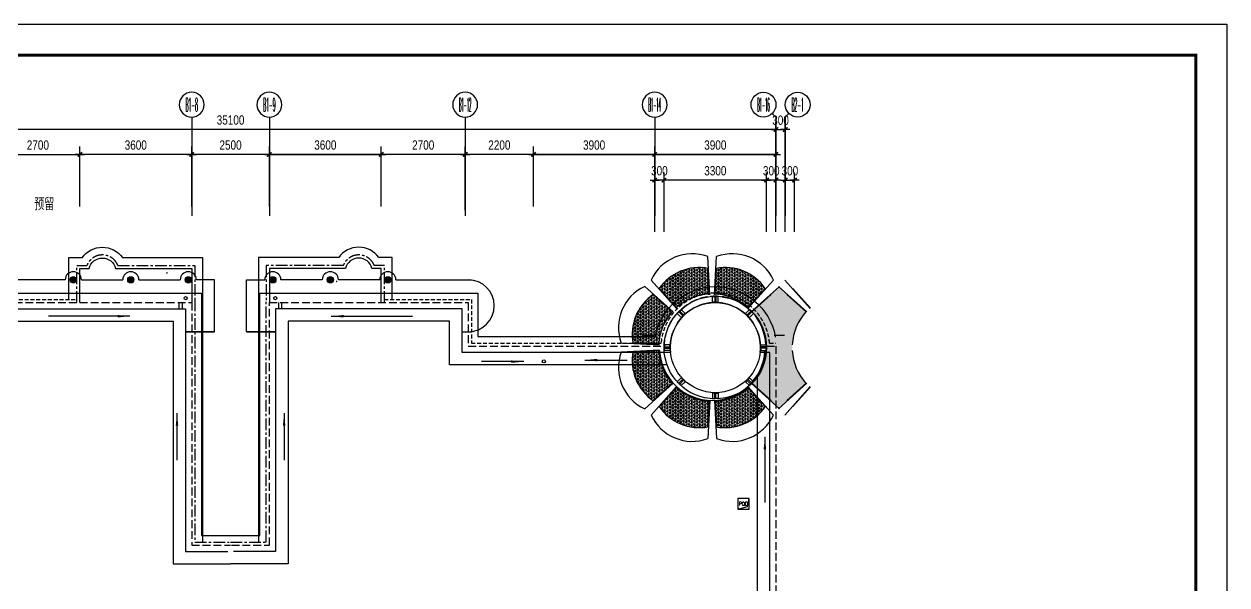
# Model space of a CAD drawing. Extents: x -40206 to 90585, y -55800 to -13493.
# Drawn here: x 51876 to 90585, y -31534 to -13493 of the extents above; entities that cross this region are included whole.
import ezdxf
from ezdxf.enums import TextEntityAlignment as Align

# ---------------------------------------------------------------- set-up
doc = ezdxf.new("R2010")
doc.units = 0
doc.header["$LTSCALE"] = 1000
doc.header["$MEASUREMENT"] = 0
for name, pattern in [('CENTER', [2, 1.25, -0.25, 0.25, -0.25]), ('DASH', [0.35, 0.25, -0.1]), ('HIDDEN2', [0.1875, 0.125, -0.0625])]:
    doc.linetypes.add(name, pattern=pattern)
doc.layers.get('0').update_dxf_attribs({"linetype": 'CONTINUOUS'})
doc.layers.get('DEFPOINTS').update_dxf_attribs({"linetype": 'CONTINUOUS'})
for name, color, linetype in [('AXIS_TEXT', 7, 'CONTINUOUS'), ('FRAME', 7, 'CONTINUOUS'), ('厨卫', 30, 'CONTINUOUS')]:
    doc.layers.add(name, color=color, linetype=linetype)
doc.styles.add('_HZTXT', font='txt.shx', dxfattribs={"width": 0.8, "bigfont": 'hztxt.shx'})
doc.styles.add('COMPLEX', font='COMPLEX')
doc.styles.add('DIM_FONT', font='wcad.shx', dxfattribs={"width": 0.8})
doc.styles.add('HZTXT', font='romans.shx', dxfattribs={"width": 0.8, "bigfont": 'hztxt.shx'})
doc.dimstyles.new('AXIS', dxfattribs={"dimtxt": 300, "dimasz": 1, "dimexe": 250, "dimexo": 300, "dimgap": 150, "dimtad": 1, "dimdec": 0, "dimzin": 0, "dimdsep": 46, "dimtxsty": 'DIM_FONT', "dimblk": '_DIMX', "dimblk1": 'ARCHTICK', "dimblk2": 'ARCHTICK', "dimsah": 1, "dimcen": 0.09, "dimdle": 150, "dimclrt": 7, "dimadec": 0, "dimazin": 0, "dimtfac": 1, "dimtdec": 0, "dimtix": 1, "dimtmove": 2, "dimatfit": 3, "dimldrblk": '_DIMX', "dimfxl": 0, "dimtolj": 1, "dimtzin": 0, "dimarcsym": 0})
pattern_1 = [(180, (156449.613, -29828.714), (-1e-14, 49.963004), [28.846154, -57.69231]), (60, (156449.613, -29828.714), (43.26923, -24.981502), [28.846154, -57.69231]), (120, (156420.767, -29828.714), (43.26923, 24.981502), [28.846154, -57.69231])]

# ---------------------------------------------------------------- blocks, each defined once
blk = doc.blocks.new('_ARROW')
blk.add_solid([(0, 0), (-1, 0.1), (-1, -0.1)])
blk = doc.blocks.new('_DIMX')
blk.add_line((-150, 0), (150, 0))
at = {"const_width": 50}
blk.add_lwpolyline([(-70, -70), (70, 70)], dxfattribs=at)
blk = doc.blocks.new('*D94')
at = {"color": 0, "linetype": 'ByBlock'}
for p, q in [((-5330, -19478), (-5330, -17436)), ((-3131, -17686), (-5329, -17686)), ((-3130, -19363), (-3130, -17436))]:
    blk.add_line(p, q, dxfattribs=at)
at = {"layer": 'DEFPOINTS', "color": 0, "linetype": 'ByBlock'}
for p in [(-5330, -17686), (-3130, -19663), (-5330, -19778)]:
    blk.add_point(p, dxfattribs=at)
at = {"color": 0, "linetype": 'ByBlock', "rotation": 180}
blk.add_blockref('_DIMX', (-5330, -17686), dxfattribs=at)
at = {"color": 0, "linetype": 'ByBlock'}
blk.add_blockref('_DIMX', (-3130, -17686), dxfattribs=at)
at = {"color": 7, "linetype": 'ByBlock', "insert": (-4230, -17386), "char_height": 300, "attachment_point": 5, "style": 'DIM_FONT'}
blk.add_mtext('\\A1;2200', dxfattribs=at)
blk = doc.blocks.new('_ARCHTICK')
at = {"color": 0, "linetype": 'ByBlock', "const_width": 0.15}
blk.add_lwpolyline([(-0.5, -0.5), (0.5, 0.5)], dxfattribs=at)
blk = doc.blocks.new('*D83')
at = {"color": 0, "linetype": 'ByBlock'}
for p, q in [((-30430, -19363), (-30430, -16636)), ((4670, -19363), (4670, -16636)), ((4669, -16886), (-30429, -16886))]:
    blk.add_line(p, q, dxfattribs=at)
at = {"layer": 'DEFPOINTS', "color": 0, "linetype": 'ByBlock'}
for p in [(-30430, -16886), (-30430, -19663), (4670, -19663)]:
    blk.add_point(p, dxfattribs=at)
at = {"color": 0, "linetype": 'ByBlock', "rotation": 180}
blk.add_blockref('_DIMX', (-30430, -16886), dxfattribs=at)
at = {"color": 0, "linetype": 'ByBlock'}
blk.add_blockref('_DIMX', (4670, -16886), dxfattribs=at)
at = {"color": 7, "linetype": 'ByBlock', "insert": (-12880, -16580), "char_height": 300, "attachment_point": 5, "style": 'DIM_FONT'}
blk.add_mtext('\\A1;35100', dxfattribs=at)
blk = doc.blocks.new('*D88')
at = {"color": 0, "linetype": 'ByBlock'}
for p, q in [((-17730, -19363), (-17730, -17436)), ((-14131, -17686), (-17729, -17686))]:
    blk.add_line(p, q, dxfattribs=at)
at = {"layer": 'DEFPOINTS', "color": 0, "linetype": 'ByBlock'}
for p in [(-17730, -17686), (-17730, -19663), (-14130, -19663)]:
    blk.add_point(p, dxfattribs=at)
at = {"color": 0, "linetype": 'ByBlock', "rotation": 180}
blk.add_blockref('_DIMX', (-17730, -17686), dxfattribs=at)
at = {"color": 0, "linetype": 'ByBlock'}
blk.add_blockref('_DIMX', (-14130, -17686), dxfattribs=at)
at = {"color": 7, "linetype": 'ByBlock', "insert": (-15930, -17386), "char_height": 300, "attachment_point": 5, "style": 'DIM_FONT'}
blk.add_mtext('\\A1;3600', dxfattribs=at)
blk = doc.blocks.new('*D89')
at = {"color": 0, "linetype": 'ByBlock'}
for p, q in [((-20430, -19478), (-20430, -17436)), ((-20429, -17686), (-17731, -17686)), ((-17730, -19350), (-17730, -17436))]:
    blk.add_line(p, q, dxfattribs=at)
at = {"layer": 'DEFPOINTS', "color": 0, "linetype": 'ByBlock'}
for p in [(-17730, -17686), (-17730, -19650), (-20430, -19778)]:
    blk.add_point(p, dxfattribs=at)
at = {"color": 0, "linetype": 'ByBlock', "rotation": 180}
blk.add_blockref('_DIMX', (-20430, -17686), dxfattribs=at)
at = {"color": 0, "linetype": 'ByBlock'}
blk.add_blockref('_DIMX', (-17730, -17686), dxfattribs=at)
at = {"color": 7, "linetype": 'ByBlock', "insert": (-19080, -17386), "char_height": 300, "attachment_point": 5, "style": 'DIM_FONT'}
blk.add_mtext('\\A1;2700', dxfattribs=at)
blk = doc.blocks.new('*D93')
at = {"color": 0, "linetype": 'ByBlock'}
for p, q in [((-11630, -19363), (-11630, -17436)), ((-8031, -17686), (-11629, -17686))]:
    blk.add_line(p, q, dxfattribs=at)
at = {"layer": 'DEFPOINTS', "color": 0, "linetype": 'ByBlock'}
for p in [(-11630, -17686), (-11630, -19663), (-8030, -19663)]:
    blk.add_point(p, dxfattribs=at)
at = {"color": 0, "linetype": 'ByBlock', "rotation": 180}
blk.add_blockref('_DIMX', (-11630, -17686), dxfattribs=at)
at = {"color": 0, "linetype": 'ByBlock'}
blk.add_blockref('_DIMX', (-8030, -17686), dxfattribs=at)
at = {"color": 7, "linetype": 'ByBlock', "insert": (-9830, -17386), "char_height": 300, "attachment_point": 5, "style": 'DIM_FONT'}
blk.add_mtext('\\A1;3600', dxfattribs=at)
blk = doc.blocks.new('*D92')
at = {"color": 0, "linetype": 'ByBlock'}
for p, q in [((-11629, -17686), (-8031, -17686)), ((-8030, -19363), (-8030, -17436))]:
    blk.add_line(p, q, dxfattribs=at)
at = {"layer": 'DEFPOINTS', "color": 0, "linetype": 'ByBlock'}
for p in [(-8030, -17686), (-11630, -19663), (-8030, -19663)]:
    blk.add_point(p, dxfattribs=at)
at = {"color": 0, "linetype": 'ByBlock', "rotation": 180}
blk.add_blockref('_DIMX', (-11630, -17686), dxfattribs=at)
at = {"color": 0, "linetype": 'ByBlock'}
blk.add_blockref('_DIMX', (-8030, -17686), dxfattribs=at)
at = {"color": 7, "linetype": 'ByBlock', "insert": (-9830, -17386), "char_height": 300, "attachment_point": 5, "style": 'DIM_FONT'}
blk.add_mtext('\\A1;3600', dxfattribs=at)
blk = doc.blocks.new('*D87')
at = {"color": 0, "linetype": 'ByBlock'}
for p, q in [((-14130, -19363), (-14130, -17436)), ((-11631, -17686), (-14129, -17686))]:
    blk.add_line(p, q, dxfattribs=at)
at = {"layer": 'DEFPOINTS', "color": 0, "linetype": 'ByBlock'}
for p in [(-14130, -17686), (-14130, -19663), (-11630, -19663)]:
    blk.add_point(p, dxfattribs=at)
at = {"color": 0, "linetype": 'ByBlock', "rotation": 180}
blk.add_blockref('_DIMX', (-14130, -17686), dxfattribs=at)
at = {"color": 0, "linetype": 'ByBlock'}
blk.add_blockref('_DIMX', (-11630, -17686), dxfattribs=at)
at = {"color": 7, "linetype": 'ByBlock', "insert": (-12880, -17386), "char_height": 300, "attachment_point": 5, "style": 'DIM_FONT'}
blk.add_mtext('\\A1;2500', dxfattribs=at)
blk = doc.blocks.new('_AXISO')
blk.add_circle((0, 0), 0.5)
at = {"layer": 'AXIS_TEXT', "style": 'COMPLEX', "width": 1.041667}
blk.add_attdef('A', text='', height=0.56, dxfattribs=at).set_placement((-0.25, -0.28), (0.25, -0.28), align=Align.FIT)
blk = doc.blocks.new('*D91')
at = {"color": 0, "linetype": 'ByBlock'}
for p, q in [((-8030, -19350), (-8030, -17436)), ((-5331, -17686), (-8029, -17686)), ((-5330, -19478), (-5330, -17436))]:
    blk.add_line(p, q, dxfattribs=at)
at = {"layer": 'DEFPOINTS', "color": 0, "linetype": 'ByBlock'}
for p in [(-8030, -17686), (-8030, -19650), (-5330, -19778)]:
    blk.add_point(p, dxfattribs=at)
at = {"color": 0, "linetype": 'ByBlock', "rotation": 180}
blk.add_blockref('_DIMX', (-8030, -17686), dxfattribs=at)
at = {"color": 0, "linetype": 'ByBlock'}
blk.add_blockref('_DIMX', (-5330, -17686), dxfattribs=at)
at = {"color": 7, "linetype": 'ByBlock', "insert": (-6680, -17386), "char_height": 300, "attachment_point": 5, "style": 'DIM_FONT'}
blk.add_mtext('\\A1;2700', dxfattribs=at)
blk = doc.blocks.new('A')
at = {"layer": '厨卫'}
blk.add_lwpolyline([(-370, 0), (-59, 85), (0, 350)], dxfattribs=at)
blk.add_lwpolyline([(-370, 0), (0, 0), (0, 350), (-370, 350)], close=True, dxfattribs=at)
at = {"layer": '厨卫', "style": 'HZTXT', "width": 0.8}
blk.add_text('PQD', height=120, dxfattribs=at).set_placement((-333, 118))
blk = doc.blocks.new('*D121')
at = {"color": 0, "linetype": 'ByBlock'}
for p, q in [((1070, -20175), (1070, -18263)), ((4369, -18513), (1071, -18513))]:
    blk.add_line(p, q, dxfattribs=at)
at = {"layer": 'DEFPOINTS', "color": 0, "linetype": 'ByBlock'}
for p in [(1070, -18513), (1070, -20475), (4370, -20474)]:
    blk.add_point(p, dxfattribs=at)
at = {"color": 0, "linetype": 'ByBlock', "rotation": 180}
blk.add_blockref('_DIMX', (1070, -18513), dxfattribs=at)
at = {"color": 0, "linetype": 'ByBlock'}
blk.add_blockref('_DIMX', (4370, -18513), dxfattribs=at)
at = {"color": 7, "linetype": 'ByBlock', "insert": (2720, -18213), "char_height": 300, "attachment_point": 5, "style": 'DIM_FONT'}
blk.add_mtext('\\A1;3300', dxfattribs=at)
blk = doc.blocks.new('*D96')
at = {"color": 0, "linetype": 'ByBlock'}
for p, q in [((770, -19363), (770, -17436)), ((4669, -17686), (771, -17686)), ((4670, -19363), (4670, -17436))]:
    blk.add_line(p, q, dxfattribs=at)
at = {"layer": 'DEFPOINTS', "color": 0, "linetype": 'ByBlock'}
for p in [(770, -17686), (770, -19663), (4670, -19663)]:
    blk.add_point(p, dxfattribs=at)
at = {"color": 0, "linetype": 'ByBlock'}
for p, rotation in [((770, -17686), 180.0000000000052), ((4670, -17686), 5.115907697472721e-12)]:
    blk.add_blockref('_DIMX', p, dxfattribs=dict(at, rotation=rotation))
at = {"color": 7, "linetype": 'ByBlock', "insert": (2720, -17386), "char_height": 300, "attachment_point": 5, "style": 'DIM_FONT'}
blk.add_mtext('\\A1;3900', dxfattribs=at)
blk = doc.blocks.new('*D95')
at = {"color": 0, "linetype": 'ByBlock'}
for p, q in [((771, -17686), (4669, -17686)), ((4670, -19363), (4670, -17436))]:
    blk.add_line(p, q, dxfattribs=at)
at = {"layer": 'DEFPOINTS', "color": 0, "linetype": 'ByBlock'}
for p in [(4670, -17686), (770, -19663), (4670, -19663)]:
    blk.add_point(p, dxfattribs=at)
at = {"color": 0, "linetype": 'ByBlock', "rotation": 180}
blk.add_blockref('_DIMX', (770, -17686), dxfattribs=at)
at = {"color": 0, "linetype": 'ByBlock'}
blk.add_blockref('_DIMX', (4670, -17686), dxfattribs=at)
at = {"color": 7, "linetype": 'ByBlock', "insert": (2720, -17386), "char_height": 300, "attachment_point": 5, "style": 'DIM_FONT'}
blk.add_mtext('\\A1;3900', dxfattribs=at)
blk = doc.blocks.new('*D86')
at = {"color": 0, "linetype": 'ByBlock'}
for p, q in [((-3130, -19363), (-3130, -17436)), ((769, -17686), (-3129, -17686))]:
    blk.add_line(p, q, dxfattribs=at)
at = {"layer": 'DEFPOINTS', "color": 0, "linetype": 'ByBlock'}
for p in [(-3130, -17686), (-3130, -19663), (770, -19663)]:
    blk.add_point(p, dxfattribs=at)
at = {"color": 0, "linetype": 'ByBlock', "rotation": 180}
blk.add_blockref('_DIMX', (-3130, -17686), dxfattribs=at)
at = {"color": 0, "linetype": 'ByBlock'}
blk.add_blockref('_DIMX', (770, -17686), dxfattribs=at)
at = {"color": 7, "linetype": 'ByBlock', "insert": (-1180, -17386), "char_height": 300, "attachment_point": 5, "style": 'DIM_FONT'}
blk.add_mtext('\\A1;3900', dxfattribs=at)
blk = doc.blocks.new('*D85')
at = {"color": 0, "linetype": 'ByBlock'}
for p, q in [((-3129, -17686), (769, -17686)), ((770, -19363), (770, -17436))]:
    blk.add_line(p, q, dxfattribs=at)
at = {"layer": 'DEFPOINTS', "color": 0, "linetype": 'ByBlock'}
for p in [(770, -17686), (-3130, -19663), (770, -19663)]:
    blk.add_point(p, dxfattribs=at)
at = {"color": 0, "linetype": 'ByBlock', "rotation": 180}
blk.add_blockref('_DIMX', (-3130, -17686), dxfattribs=at)
at = {"color": 0, "linetype": 'ByBlock'}
blk.add_blockref('_DIMX', (770, -17686), dxfattribs=at)
at = {"color": 7, "linetype": 'ByBlock', "insert": (-1180, -17386), "char_height": 300, "attachment_point": 5, "style": 'DIM_FONT'}
blk.add_mtext('\\A1;3900', dxfattribs=at)
blk = doc.blocks.new('*D120')
at = {"color": 0, "linetype": 'ByBlock'}
for p, q in [((769, -18513), (768, -18513)), ((770, -20175), (770, -18263)), ((1070, -18513), (770, -18513)), ((1071, -18513), (1072, -18513))]:
    blk.add_line(p, q, dxfattribs=at)
at = {"layer": 'DEFPOINTS', "color": 0, "linetype": 'ByBlock'}
for p in [(770, -18513), (770, -20475), (1070, -20475)]:
    blk.add_point(p, dxfattribs=at)
at = {"color": 0, "linetype": 'ByBlock'}
blk.add_blockref('_DIMX', (770, -18513), dxfattribs=at)
at = {"color": 0, "linetype": 'ByBlock', "rotation": 180}
blk.add_blockref('_DIMX', (1070, -18513), dxfattribs=at)
at = {"color": 7, "linetype": 'ByBlock', "insert": (920, -18213), "char_height": 300, "attachment_point": 5, "style": 'DIM_FONT'}
blk.add_mtext('\\A1;300', dxfattribs=at)
blk = doc.blocks.new('*D97')
at = {"color": 0, "linetype": 'ByBlock'}
for p, q in [((4670, -18424), (4670, -16636)), ((4970, -18424), (4970, -16636)), ((4669, -16886), (4668, -16886)), ((4670, -16886), (4970, -16886)), ((4971, -16886), (4972, -16886))]:
    blk.add_line(p, q, dxfattribs=at)
at = {"layer": 'DEFPOINTS', "color": 0, "linetype": 'ByBlock'}
for p in [(4970, -16886), (4670, -18724), (4970, -18724)]:
    blk.add_point(p, dxfattribs=at)
at = {"color": 0, "linetype": 'ByBlock'}
blk.add_blockref('_DIMX', (4670, -16886), dxfattribs=at)
at = {"color": 0, "linetype": 'ByBlock', "rotation": 180}
blk.add_blockref('_DIMX', (4970, -16886), dxfattribs=at)
at = {"color": 7, "linetype": 'ByBlock', "insert": (4820, -16586), "char_height": 300, "attachment_point": 5, "style": 'DIM_FONT'}
blk.add_mtext('\\A1;300', dxfattribs=at)
blk = doc.blocks.new('*D123')
at = {"color": 0, "linetype": 'ByBlock'}
for p, q in [((4969, -18513), (4968, -18513)), ((4970, -20175), (4970, -18263)), ((4970, -18513), (5270, -18513)), ((5270, -20174), (5270, -18263)), ((5271, -18513), (5272, -18513))]:
    blk.add_line(p, q, dxfattribs=at)
at = {"layer": 'DEFPOINTS', "color": 0, "linetype": 'ByBlock'}
for p in [(5270, -18513), (4970, -20475), (5270, -20474)]:
    blk.add_point(p, dxfattribs=at)
at = {"color": 0, "linetype": 'ByBlock'}
blk.add_blockref('_DIMX', (4970, -18513), dxfattribs=at)
at = {"color": 0, "linetype": 'ByBlock', "rotation": 180}
blk.add_blockref('_DIMX', (5270, -18513), dxfattribs=at)
at = {"color": 7, "linetype": 'ByBlock', "insert": (5120, -18213), "char_height": 300, "attachment_point": 5, "style": 'DIM_FONT'}
blk.add_mtext('\\A1;300', dxfattribs=at)
blk = doc.blocks.new('*D122')
at = {"color": 0, "linetype": 'ByBlock'}
for p, q in [((4369, -18513), (4368, -18513)), ((4370, -20174), (4370, -18263)), ((4670, -18513), (4370, -18513)), ((4670, -20175), (4670, -18263)), ((4671, -18513), (4672, -18513))]:
    blk.add_line(p, q, dxfattribs=at)
at = {"layer": 'DEFPOINTS', "color": 0, "linetype": 'ByBlock'}
for p in [(4370, -18513), (4370, -20474), (4670, -20475)]:
    blk.add_point(p, dxfattribs=at)
at = {"color": 0, "linetype": 'ByBlock'}
blk.add_blockref('_DIMX', (4370, -18513), dxfattribs=at)
at = {"color": 0, "linetype": 'ByBlock', "rotation": 180}
blk.add_blockref('_DIMX', (4670, -18513), dxfattribs=at)
at = {"color": 7, "linetype": 'ByBlock', "insert": (4520, -18213), "char_height": 300, "attachment_point": 5, "style": 'DIM_FONT'}
blk.add_mtext('\\A1;300', dxfattribs=at)
blk = doc.blocks.new('_AXISO2')
blk.add_line((0.354, 0.146), (0.5, 0))
blk.add_circle((0, 0.5), 0.5)
at = {"layer": 'AXIS_TEXT', "style": 'COMPLEX', "width": 1.041667}
blk.add_attdef('A', text='', height=0.56, dxfattribs=at).set_placement((-0.25, 0.22), (0.25, 0.22), align=Align.FIT)
blk = doc.blocks.new('_AXISO1')
blk.add_line((0.354, -0.146), (0.5, 0))
blk.add_circle((0, -0.5), 0.5)
at = {"layer": 'AXIS_TEXT', "style": 'COMPLEX', "width": 1.041667}
blk.add_attdef('A', text='', height=0.56, dxfattribs=at).set_placement((-0.25, -0.78), (0.25, -0.78), align=Align.FIT)

msp = doc.modelspace()

# ---------------------------------------------------------------- hatches: boundary and pattern name
h = msp.add_hatch(color=256)
edge = h.paths.add_edge_path()
edge.add_arc((53460.8, -21719.3), 100, 0, 360)
h = msp.add_hatch(color=256)
edge = h.paths.add_edge_path()
edge.add_arc((55310.8, -21719.3), 100, 0, 360)
h = msp.add_hatch(color=256)
edge = h.paths.add_edge_path()
edge.add_arc((57160.8, -21719.3), 100, 0, 360)
h = msp.add_hatch(color=256)
edge = h.paths.add_edge_path()
edge.add_arc((59880.8, -21719.3), 100, 0, 360)
h = msp.add_hatch(color=256)
edge = h.paths.add_edge_path()
edge.add_arc((61730.8, -21719.3), 100, 0, 360)
h = msp.add_hatch(color=256)
edge = h.paths.add_edge_path()
edge.add_arc((63580.8, -21719.3), 100, 0, 360)
h = msp.add_hatch()
h.set_pattern_fill('HEX', color=256, scale=230.769231, angle=360, style=0)
h.set_pattern_definition(pattern_1)
h.paths.add_polyline_path([(73883.3, -21348.1), (73922.7, -22100.9), (73926.7, -22176.1, 0.1707077), (72868.6, -22614.4), (72818.1, -22558.4), (72313.7, -21998.2, -0.2930789)])
h.paths.add_polyline_path([(72297.2, -23805.6), (72221.9, -23801.7), (71469.1, -23762.2, -0.2930789), (72119.2, -22192.6), (72679.5, -22697.1), (72735.5, -22747.5, 0.1707077)])
h = msp.add_hatch()
h.set_pattern_fill('HEX', color=256, scale=230.769231, angle=360, style=0)
h.set_pattern_definition(pattern_1)
h.paths.add_polyline_path([(74114.9, -22176.1), (74118.8, -22100.9), (74103.8, -22100.1), (74143, -21350.9, -0.2980919), (75725.4, -22000.8), (75222.7, -22559.2), (75170.1, -22611.8, 0.1701274)])
h = msp.add_hatch()
h.set_pattern_fill('HEX', color=256, scale=230.769231, angle=360, style=0)
h.set_pattern_definition([(0, (71014.367, -116066.67), (1e-14, 49.963004), [28.846154, -57.692308]), (120, (71014.367, -116066.67), (-43.26923, -24.981502), [28.846154, -57.692308]), (60, (71043.213, -116066.67), (-43.26923, 24.981502), [28.846154, -57.692308])])
h.paths.add_polyline_path([(76834.6, -22546.4), (76170.8, -21948.6), (75506.9, -22546.4, -0.1347523), (75989.5, -23494.7), (76330.8, -23494.7), (76352, -23494.7, -0.1347523)])
h.paths.add_polyline_path([(75989.5, -23494.7, 0.1328437), (75517, -22557.6), (75309.5, -22744.4, -0.1706132), (75748.9, -23804.7), (76020.8, -23804.7), (76020.8, -25715.7), (76170.8, -25850.8), (76320.8, -25715.7), (76320.8, -23804.7), (76592.6, -23804.7, -0.1706132), (77032, -22744.4), (76824.5, -22557.6, 0.1328437), (76352, -23494.7), (76010.8, -23494.7)])
h.paths.add_polyline_path([(75830.8, -23994.7), (75748.9, -23994.7, -0.1706132), (75309.5, -25055), (75830.8, -25524.4)])
h.paths.add_polyline_path([(76020.8, -23804.7), (75748.9, -23804.7, -0.01373), (75751.5, -23899.7, -0.01373), (75748.9, -23994.7), (75830.8, -23994.7), (75830.8, -25544.7), (76020.8, -25715.7)], flags=16)
h.paths.add_polyline_path([(76510.8, -23994.7), (76592.6, -23994.7, -0.01373), (76590, -23899.7, -0.01373), (76592.6, -23804.7), (76320.8, -23804.7), (76320.8, -25715.7), (76510.8, -25544.7)], flags=17)
h.paths.add_polyline_path([(76510.8, -25524.4), (77032, -25055, -0.1706132), (76592.6, -23994.7), (76510.8, -23994.7)])
h = msp.add_hatch()
h.set_pattern_fill('HEX', color=256, scale=230.769231, angle=360, style=0)
h.set_pattern_definition(pattern_1)
h.paths.add_polyline_path([(72735.5, -25051.9), (72679.5, -25102.3), (72119.2, -25606.8, -0.2930789), (71469.1, -24037.2), (72221.9, -23997.8), (72297.2, -23993.8, 0.1707077)])
h.paths.add_polyline_path([(73926.7, -25623.3), (73922.7, -25698.5), (73883.3, -26451.4, -0.2930789), (72313.7, -25801.2), (72818.1, -25241), (72868.6, -25185, 0.1707077)])
h = msp.add_hatch()
h.set_pattern_fill('HEX', color=256, scale=230.769231, angle=360, style=0)
h.set_pattern_definition([(180, (156449.613, -17970.7), (-1e-14, -49.963004), [28.846154, -57.69231]), (300, (156449.613, -17970.7), (43.26923, 24.981502), [28.846154, -57.69231]), (240, (156420.767, -17970.7), (43.26923, -24.981502), [28.846154, -57.69231])])
h.paths.add_polyline_path([(74114.9, -25623.3), (74118.8, -25698.5), (74103.8, -25699.3), (74143, -26448.6, 0.2980919), (75725.4, -25798.6), (75222.7, -25240.2), (75170.1, -25187.6, -0.1701274)])

# ---------------------------------------------------------------- linework, layer by layer
for p, q in [((57270.8, -16485.7), (57270.8, -19663.3)), ((59770.8, -16485.7), (59770.8, -19663.3)), ((66070.8, -16485.7), (66070.8, -19663.3)), ((72170.8, -16485.7), (72170.8, -19663.3)), ((76070.8, -16485.7), (76070.8, -19663.3)), ((76370.8, -16485.7), (76370.8, -19663.3)), ((73943.1, -22201.5), (73878.8, -20974.5)), ((74098.4, -22201.5), (74162.7, -20974.5)), ((73928, -22202.2), (73883.5, -21351.6)), ((74113.5, -22202.2), (74158.1, -21351.6)), ((72765, -22753.8), (71851.9, -21931.7)), ((72874.9, -22644), (72052.7, -21730.9)), ((72886, -22633.8), (72316.1, -22000.8)), ((75155.5, -22633.8), (75725.4, -22000.8)), ((75166.7, -22644), (75988.8, -21730.9)), ((75276.5, -22753.8), (76189.6, -21931.7)), ((77065, -22753.8), (76151.9, -21931.7)), ((77174.9, -22644), (76352.7, -21730.9)), ((77186, -22633.8), (76616.1, -22000.8)), ((72754.9, -22765), (72121.9, -22195)), ((75286.6, -22765), (75919.6, -22195)), ((77054.9, -22765), (76421.9, -22195)), ((56870.8, -22654.3), (56870.8, -22454.3)), ((56970.8, -22654.3), (56970.8, -22454.3)), ((60070.8, -22654.3), (60070.8, -22454.3)), ((60170.8, -22654.3), (60170.8, -22454.3)), ((71810.8, -23494.7), (72152, -23494.7)), ((76010.8, -23494.7), (76352, -23494.7)), ((72322.5, -23822), (71095.5, -23757.7)), ((72322.5, -23977.4), (71095.5, -24041.7)), ((72323.3, -23807), (71472.7, -23762.4)), ((72323.3, -23992.4), (71472.7, -24037)), ((72765, -25045.6), (71851.9, -25867.7)), ((72874.9, -25155.5), (72052.7, -26068.5)), ((72754.9, -25034.4), (72121.9, -25604.4)), ((75166.7, -25155.5), (75988.8, -26068.5)), ((75276.5, -25045.6), (76189.6, -25867.7)), ((75286.6, -25034.4), (75919.6, -25604.4)), ((77065, -25045.6), (76151.9, -25867.7)), ((77174.9, -25155.5), (76352.7, -26068.5)), ((77054.9, -25034.4), (76421.9, -25604.4)), ((72886, -25165.6), (72316.1, -25798.6)), ((75155.5, -25165.6), (75725.4, -25798.6)), ((77186, -25165.6), (76616.1, -25798.6)), ((73943.1, -25597.9), (73878.8, -26824.9)), ((73928, -25597.2), (73883.5, -26447.8)), ((74098.4, -25597.9), (74162.7, -26824.9)), ((74113.5, -25597.2), (74158.1, -26447.8))]:
    msp.add_line(p, q)
at = {"color": 4}
for p, q in [((53200.8, -21719.3), (50770.8, -21719.3)), ((53720.8, -21719.3), (55050.8, -21719.3)), ((55570.8, -21719.3), (56900.8, -21719.3)), ((58005.8, -21719.3), (57420.8, -21719.3)), ((58005.8, -23389.3), (58005.8, -21719.3)), ((59035.8, -21719.3), (59620.8, -21719.3)), ((59035.8, -23389.3), (59035.8, -21719.3)), ((61470.8, -21719.3), (60140.8, -21719.3)), ((63320.8, -21719.3), (61990.8, -21719.3)), ((63840.8, -21719.3), (66270.8, -21719.3)), ((51070.8, -22654.3), (57070.8, -22654.3)), ((57070.8, -22654.3), (57070.8, -23389.3)), ((65970.8, -22654.3), (59970.8, -22654.3)), ((59970.8, -22654.3), (59970.8, -23389.3)), ((65970.8, -23389.3), (65970.8, -22654.3)), ((58005.8, -23389.3), (57070.8, -23389.3)), ((57070.8, -23389.3), (58005.8, -23389.3)), ((59970.8, -23389.3), (59035.8, -23389.3)), ((59035.8, -23389.3), (59970.8, -23389.3)), ((65970.8, -23389.3), (66270.8, -23389.3))]:
    msp.add_line(p, q, dxfattribs=at)
for points in [[(53320.8, -22354.3), (53320.8, -21004.3), (53751.5, -21004.3, -0.5199469), (55040.1, -21004.3), (57620.8, -21004.3), (57620.8, -30154.1)], [(63720.8, -22354.3), (63720.8, -21004.3), (63290.1, -21004.3, 0.5199469), (62001.5, -21004.3), (59420.8, -21004.3), (59420.8, -30154.1)], [(53670.8, -22454.3), (53670.8, -21354.3), (53970.8, -21354.3, -0.7882444), (54820.8, -21354.3), (57270.8, -21354.3), (57270.8, -22454.3)], [(63370.8, -22454.3), (63370.8, -21354.3), (63070.8, -21354.3, 0.7882444), (62220.8, -21354.3), (59770.8, -21354.3), (59770.8, -22454.3)], [(50560.8, -22144.3), (57580.8, -22144.3), (57580.8, -29944.1), (58430.8, -29944.4), (58431.5, -29944.4), (58611.5, -29944.4), (58610.8, -29944.3), (59460.8, -29944.3), (59460.8, -22144.3), (66480.8, -22144.3), (66480.8, -23544.2), (72192.7, -23543.3, -0.8323032), (76049, -23544.3), (76070.8, -23544.3)], [(57070.8, -42424.3), (57070.8, -42424.3), (57070.8, -43454.3), (52970.8, -43454.3), (52970.8, -42954.3), (46758.7, -42954.3, -1.1497786), (44232.6, -42954.3), (43770.8, -42954.3), (43770.8, -37854.3), (45770.8, -37854.3), (45770.8, -36654.3), (48071.1, -36654.3), (48071.1, -33054.3), (41170.8, -33054.3), (41170.8, -24053.6), (41478.1, -24052.5, -1.112205), (44363.2, -24054.3), (51070.8, -24054.3), (51070.8, -22654.3), (57070.8, -22654.3), (57070.8, -30453.9), (58430.8, -30454.2), (58430.8, -30454.3)], [(59970.8, -42424.3), (59970.8, -42424.3), (59970.8, -43454.3), (64070.8, -43454.3), (64070.8, -42954.3), (70282.9, -42954.3, 1.1497786), (72808.9, -42954.3), (73270.8, -42954.3), (73270.8, -37854.3), (71270.8, -37854.3), (71270.8, -36654.3), (68970.4, -36654.3), (68970.4, -33054.3), (75870.8, -33054.3), (75870.8, -24053.6), (75563.5, -24052.5, 1.112205), (72678.3, -24054.3), (65970.8, -24054.3), (65970.8, -22654.3), (59970.8, -22654.3), (59970.8, -30453.9), (58610.8, -30454.2), (58610.8, -30454.3)], [(70270.6, -43131.1, 1), (72821.3, -43131.1), (72821.3, -42954.3), (73270.8, -42954.3), (73270.8, -37854.3), (71270.8, -37854.3), (71270.8, -36654.3), (68970.4, -36654.3), (68970.4, -33054.3), (75870.8, -33054.3), (75870.8, -24053.6), (75571.5, -24052.6), (75571.5, -23899.7)], [(75470.8, -24848.4), (75470.8, -32654.3), (68570.4, -32654.3), (68570.4, -37054.3), (70870.8, -37054.3), (70870.8, -38254.3), (72870.8, -38254.3), (72870.8, -42554.3), (72421.3, -42554.3), (72421.3, -43131.1, -1), (70670.6, -43131.1), (70670.6, -42554.3), (63670.8, -42554.3), (63670.8, -43054.3), (60370.8, -43054.3), (60370.8, -37454.3)]]:
    msp.add_lwpolyline(points, format="xyb")
at = {"color": 8, "linetype": 'CENTER', "ltscale": 0.3}
for points in [[(53570.8, -22454.3), (53570.8, -21254.3), (53898.2, -21254.3, -0.6732121), (54893.4, -21254.3), (57370.8, -21254.3), (57370.8, -22454.3)], [(63470.8, -22454.3), (63470.8, -21254.3), (63143.4, -21254.3, 0.6732121), (62148.2, -21254.3), (59670.8, -21254.3), (59670.8, -22454.3)]]:
    msp.add_lwpolyline(points, format="xyb", dxfattribs=at)
at = {"const_width": 25}
for points in [[(56459, -21496.5, 1), (56484, -21496.5, 1)], [(61922.1, -21771.5, 1), (61947.1, -21771.5, 1)]]:
    msp.add_lwpolyline(points, format="xyb", close=True, dxfattribs=at)
at = {"color": 8, "linetype": 'HIDDEN2'}
for points in [[(52670.8, -43754.3), (52670.8, -43754.3), (52670.8, -43254.3), (47066.2, -43254.3, -0.9246578), (43925.1, -43254.3), (43470.8, -43254.3), (43470.8, -37554.3), (45470.8, -37554.3), (45470.8, -36354.3), (47771.1, -36354.3), (47771.1, -33354.3), (40870.8, -33354.3), (40870.8, -23754.6), (41176.1, -23753.6, -0.9199271), (44665.4, -23754.3), (50770.8, -23754.3), (50770.8, -22354.3), (53570.8, -22354.3)], [(63470.8, -22354.3), (66270.8, -22354.3), (66270.8, -23754.3), (72376.2, -23753.3, -0.9198446), (75865.5, -23754.3), (76070.8, -23754.3)]]:
    msp.add_lwpolyline(points, format="xyb", dxfattribs=at)
at = {"color": 8, "linetype": 'CENTER', "ltscale": 0.3}
for points in [[(57370.8, -22354.3), (57370.8, -22354.3), (57370.8, -30154), (58476.3, -30154.3), (58476.3, -30154.3)], [(58520.8, -30154.3), (58520.8, -30154.3), (59670.8, -30154.3), (59670.8, -22354.3)]]:
    msp.add_lwpolyline(points, dxfattribs=at)
at = {"color": 8, "linetype": 'DASH'}
msp.add_lwpolyline([(58553.8, -30254.3), (58553.7, -30254.3), (59770.8, -30254.3), (59770.8, -22454.3), (66170.8, -22454.3), (66170.8, -23854.3), (72470.7, -23853.2, -0.972545), (75770.9, -23854.3), (76070.8, -23854.3), (76070.8, -33254.3)], format="xyb", dxfattribs=at)
at = {"color": 4}
for points in [[(74031.3, -22259), (74101.3, -22259), (74101.3, -22439), (74031.3, -22439)], [(74211.3, -22259), (74141.3, -22259), (74141.3, -22439), (74211.3, -22439)], [(72897.4, -22802.8), (72946.9, -22753.3), (73074.1, -22880.6), (73024.6, -22930.1)], [(73024.6, -22675.5), (72975.2, -22725), (73102.4, -22852.3), (73151.9, -22802.8)], [(75217.7, -22676.3), (75267.2, -22725.8), (75139.9, -22853), (75090.4, -22803.5)], [(75345, -22803.6), (75295.5, -22754.1), (75168.2, -22881.3), (75217.7, -22930.8)], [(72480.1, -23809.2), (72480.1, -23879.2), (72660.1, -23879.2), (72660.1, -23809.2)], [(72480.1, -23989.2), (72480.1, -23919.2), (72660.1, -23919.2), (72660.1, -23989.2)], [(75761.5, -23810.2), (75761.5, -23880.2), (75581.5, -23880.2), (75581.5, -23810.2)], [(75761.5, -23990.2), (75761.5, -23920.2), (75581.5, -23920.2), (75581.5, -23990.2)], [(72896.6, -24995.9), (72946.1, -25045.4), (73073.4, -24918.1), (73023.9, -24868.6)], [(73023.9, -25123.1), (72974.4, -25073.7), (73101.7, -24946.4), (73151.2, -24995.9)], [(75216.9, -25123.9), (75266.4, -25074.4), (75139.2, -24947.1), (75089.7, -24996.6)], [(75344.2, -24996.6), (75294.7, -25046.1), (75167.5, -24918.8), (75217, -24869.3)], [(74030.3, -25540.4), (74100.3, -25540.4), (74100.3, -25360.4), (74030.3, -25360.4)], [(74210.3, -25540.4), (74140.3, -25540.4), (74140.3, -25360.4), (74210.3, -25360.4)]]:
    msp.add_lwpolyline(points, close=True, dxfattribs=at)
at = {"color": 8, "linetype": 'DASH'}
msp.add_lwpolyline([(50870.8, -22454.3), (57270.8, -22454.3), (57270.8, -30254), (58520.7, -30254.3), (58520.8, -30254.3)], dxfattribs=at)
for points in [[(44474.8, -24454.3), (51470.8, -24454.3), (51470.8, -23054.3), (56670.8, -23054.3), (56670.8, -30853.8), (58520.8, -30854.1), (58520.8, -30854.3)], [(55285, -22891.2), (52664.5, -22891.2)], [(72566.8, -24454.3), (65570.8, -24454.3), (65570.8, -23054.3), (60370.8, -23054.3), (60370.8, -30853.8), (58520.8, -30854.1), (58520.8, -30854.3)], [(61756.5, -22891.2), (64377.1, -22891.2)], [(61756.5, -22891.2), (64377.1, -22891.2)], [(67955.2, -24351.6), (66594.5, -24351.6)], [(69920.6, -24301.2), (71281.3, -24301.2)], [(56796.9, -26013.3), (56796.9, -27524)], [(60244.6, -26013.3), (60244.6, -27524)], [(75716.2, -26768.7), (75716.2, -28883.7)]]:
    msp.add_lwpolyline(points)
for centre, radius in [((53460.8, -21719.3), 100), ((55310.8, -21719.3), 100), ((57160.8, -21719.3), 100), ((59880.8, -21719.3), 100), ((61730.8, -21719.3), 100), ((63580.8, -21719.3), 100), ((57074, -22311.3), 50), ((59963.9, -22311.3), 50), ((74120.8, -23899.7), 1650), ((74120.8, -23899.7), 1450), ((68601, -24344.1), 50)]:
    msp.add_circle(centre, radius)
for centre, radius, start, end in [((73373.6, -22337.4), 1453.5, 69.66253, 155.33747), ((74674.8, -22320.8), 1440.4, 24.17781, 110.82219), ((73605.4, -22897), 1573.6, 79.26614, 145.73386), ((74437.5, -22885), 1562.2, 34.47146, 100.86704), ((72458.4, -23252.6), 1453.5, 114.66253, 200.33747), ((73018, -23484.4), 1573.6, 124.26614, 190.73386), ((74020.8, -23899.7), 1726.1, 93.1251, 131.8749), ((74020.8, -23899.7), 1726.1, 48.1251, 86.8749), ((74020.8, -23899.7), 1726.1, 138.1251, 176.8749), ((74020.8, -23899.7), 1726.1, 3.1251, 41.8749), ((78320.8, -23899.7), 1726.1, 138.1251, 176.8749), ((74020.8, -23899.7), 1726.1, 183.1251, 221.8749), ((74020.8, -23899.7), 1700, 183.20349, 356.79651), ((74020.8, -23899.7), 1726.1, 318.1251, 356.8749), ((78320.8, -23899.7), 1726.1, 183.1251, 221.8749), ((72458.4, -24546.8), 1453.5, 159.66253, 245.33747), ((73018, -24315.1), 1573.6, 169.26614, 235.73386), ((74020.8, -23899.7), 1726.1, 228.1251, 266.8749), ((74020.8, -23899.7), 1726.1, 273.1251, 311.8749), ((73605.4, -24902.4), 1573.6, 214.26614, 280.73386), ((74436.1, -24902.4), 1573.6, 259.26614, 325.73386), ((73373.6, -25462), 1453.5, 204.66253, 290.33747), ((74667.9, -25462), 1453.5, 249.66253, 335.33747)]:
    msp.add_arc(centre, radius, start, end)
at = {"color": 4}
for centre, radius, start, end in [((53460.8, -21719.3), 260, 0, 180), ((55310.8, -21719.3), 260, 0, 180), ((57160.8, -21719.3), 260, 0, 180), ((59880.8, -21719.3), 260, 0, 180), ((61730.8, -21719.3), 260, 0, 180), ((63580.8, -21719.3), 260, 0, 180), ((66170.8, -22554.3), 835, 270, 90)]:
    msp.add_arc(centre, radius, start, end, dxfattribs=at)
at = {"layer": 'FRAME', "color": 7, "linetype": 'ByBlock'}
for p, q in [((31284.7, -13492.7), (90584.7, -13492.7)), ((90584.7, -13492.7), (90584.7, -55492.7))]:
    msp.add_line(p, q, dxfattribs=at)
at = {"layer": 'FRAME', "color": 7, "linetype": 'ByBlock', "const_width": 100}
msp.add_lwpolyline([(33784.7, -54492.3), (89584.7, -54492.3), (89584.7, -14492.2), (33784.7, -14492.2)], close=True, dxfattribs=at)

# ---------------------------------------------------------------- block references
ref = msp.add_blockref('_AXISO', (57270.8, -16085.7), dxfattribs=dict(xscale=-800, yscale=800, zscale=800, rotation=180))
ref.add_attrib('A', 'B1-8', dxfattribs={"layer": 'AXIS_TEXT', "height": 448, "style": 'COMPLEX', "width": 0.243506}).set_placement((57070.8, -16309.7), (57470.8, -16309.7), align=Align.FIT)
ref = msp.add_blockref('_AXISO', (59770.8, -16085.7), dxfattribs=dict(xscale=-800, yscale=800, zscale=800, rotation=180))
ref.add_attrib('A', 'B1-9', dxfattribs={"layer": 'AXIS_TEXT', "height": 448, "style": 'COMPLEX', "width": 0.243506}).set_placement((59570.8, -16309.7), (59970.8, -16309.7), align=Align.FIT)
ref = msp.add_blockref('_AXISO', (66070.8, -16085.7), dxfattribs=dict(xscale=-800, yscale=800, zscale=800, rotation=180))
ref.add_attrib('A', 'B1-12', dxfattribs={"layer": 'AXIS_TEXT', "height": 448, "style": 'COMPLEX', "width": 0.203804}).set_placement((65870.8, -16309.7), (66270.8, -16309.7), align=Align.FIT)
ref = msp.add_blockref('_AXISO', (72170.8, -16085.7), dxfattribs=dict(xscale=-800, yscale=800, zscale=800, rotation=180))
ref.add_attrib('A', 'B1-14', dxfattribs={"layer": 'AXIS_TEXT', "height": 448, "style": 'COMPLEX', "width": 0.199468}).set_placement((71970.8, -16309.7), (72370.8, -16309.7), align=Align.FIT)
ref = msp.add_blockref('_AXISO1', (76070.8, -16085.7), dxfattribs=dict(xscale=800, yscale=800, zscale=800, rotation=270))
ref.add_attrib('A', 'B1-16', dxfattribs={"layer": 'AXIS_TEXT', "height": 448, "style": 'COMPLEX', "width": 0.203804}).set_placement((75470.8, -16309.7), (75870.8, -16309.7), align=Align.FIT)
ref = msp.add_blockref('_AXISO2', (76370.8, -16085.7), dxfattribs=dict(xscale=800, yscale=800, zscale=800, rotation=270))
ref.add_attrib('A', 'B2-1', dxfattribs={"layer": 'AXIS_TEXT', "height": 448, "style": 'COMPLEX', "width": 0.243506}).set_placement((76570.8, -16309.7), (76970.8, -16309.7), align=Align.FIT)
at = {"yscale": 400, "zscale": 400}
for p, xscale in [((55285, -22891.2), 400), ((61756.5, -22891.2), -400), ((69920.6, -24301.2), -400)]:
    msp.add_blockref('_ARROW', p, dxfattribs=dict(at, xscale=xscale))
for p, xscale, rotation in [((67955.2, -24351.6), -400, 180), ((56796.9, -26013.3), 400, 90), ((60244.6, -26013.3), -400, 270), ((75716.2, -26768.7), -400, 270)]:
    msp.add_blockref('_ARROW', p, dxfattribs=dict(at, xscale=xscale, rotation=rotation))
msp.add_blockref('A', (75210.8, -29099.2))

# ---------------------------------------------------------------- texts
at = {"style": '_HZTXT', "width": 0.8}
msp.add_text('预留', height=400, dxfattribs=at).set_placement((52205.6, -19484.5))

# ---------------------------------------------------------------- dimensions: what is measured, and where the dimension line sits
for p2, distance, picture, middle in [((40970.8, -19663.3), -2777.5, '*D83', (58520.8, -16580.2)), ((72170.8, -19663.3), -1977.5, '*D96', (74120.8, -17385.7))]:
    dim = msp.add_aligned_dim(p1=(76070.8, -19663.3), p2=p2, distance=distance, dimstyle='AXIS')
    dim.commit()
    dim.dimension.update_dxf_attribs({"geometry": picture, "text_midpoint": middle, "insert": (71400.6, 0)})
for base, p1, p2, picture, middle in [((76370.8, -16885.7), (76070.8, -18723.6), (76370.8, -18723.6), '*D97', (76220.8, -16585.7)), ((75770.9, -18512.7), (76070.8, -20474.7), (75770.9, -20473.7), '*D122', (75920.8, -18212.7)), ((76670.7, -18512.7), (76370.8, -20474.7), (76670.7, -20473.7), '*D123', (76520.7, -18212.7))]:
    dim = msp.add_linear_dim(base=base, p1=p1, p2=p2, dimstyle='AXIS')
    dim.commit()
    dim.dimension.update_dxf_attribs({"geometry": picture, "text_midpoint": middle, "insert": (71400.6, 0)})
for base, p1, p2, override, picture, middle in [((53670.8, -17685.7), (50970.8, -19778.4), (53670.8, -19649.9), {"dimsah": 1, "dimse1": 0, "dimse2": 0}, '*D89', (52320.8, -17385.7)), ((63370.8, -17685.7), (66070.8, -19778.4), (63370.8, -19649.9), {"dimsah": 1, "dimse1": 0, "dimse2": 0}, '*D91', (64720.8, -17385.7)), ((66070.8, -17685.7), (68270.8, -19663.3), (66070.8, -19778.4), {"dimsah": 1, "dimse1": 0, "dimse2": 0}, '*D94', (67170.8, -17385.7)), ((72170.8, -18512.7), (72470.7, -20474.7), (72170.8, -20474.7), {"dimse1": 1}, '*D120', (72320.7, -18212.7)), ((72470.7, -18512.7), (75770.9, -20473.7), (72470.7, -20474.7), {"dimse1": 1}, '*D121', (74120.8, -18212.7))]:
    dim = msp.add_linear_dim(base=base, p1=p1, p2=p2, dimstyle='AXIS', override=override)
    dim.commit()
    dim.dimension.update_dxf_attribs({"geometry": picture, "text_midpoint": middle, "insert": (71400.6, 0)})
for base, p1, p2, picture, middle in [((53670.8, -17685.7), (57270.8, -19663.3), (53670.8, -19663.3), '*D88', (55470.8, -17385.7)), ((57270.8, -17685.7), (59770.8, -19663.3), (57270.8, -19663.3), '*D87', (58520.8, -17385.7)), ((59770.8, -17685.7), (63370.8, -19663.3), (59770.8, -19663.3), '*D93', (61570.8, -17385.7)), ((63370.8, -17685.7), (59770.8, -19663.3), (63370.8, -19663.3), '*D92', (61570.8, -17385.7)), ((68270.8, -17685.7), (72170.8, -19663.3), (68270.8, -19663.3), '*D86', (70220.8, -17385.7)), ((72170.8, -17685.7), (68270.8, -19663.3), (72170.8, -19663.3), '*D85', (70220.8, -17385.7)), ((76070.8, -17685.7), (72170.8, -19663.3), (76070.8, -19663.3), '*D95', (74120.8, -17385.7))]:
    dim = msp.add_linear_dim(base=base, p1=p1, p2=p2, angle=180, dimstyle='AXIS', override={"dimse1": 1})
    dim.commit()
    dim.dimension.update_dxf_attribs({"geometry": picture, "text_midpoint": middle, "insert": (71400.6, 0)})

doc.saveas('drawing.dxf')
